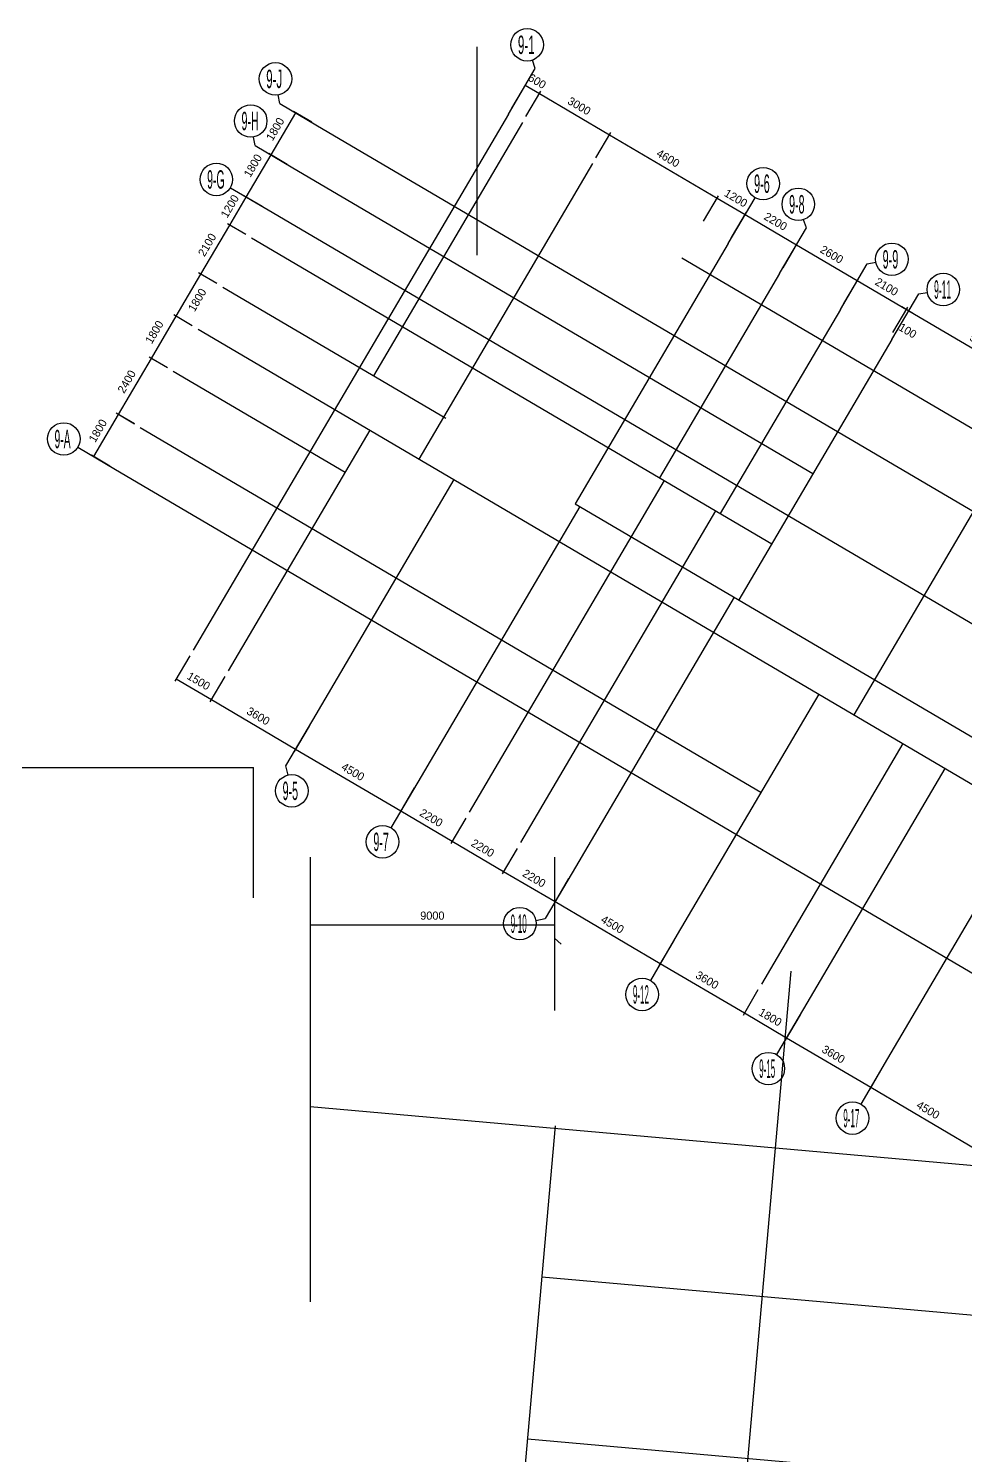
# Model space of a CAD drawing. Extents: x 471867 to 669967, y 35268 to 238913.
# Drawn here: x 576969 to 611513, y 94429 to 147037 of the extents above; entities that cross this region are included whole.
import ezdxf

# ---------------------------------------------------------------- set-up
doc = ezdxf.new("R2010")
doc.units = 0
doc.header["$LTSCALE"] = 100
doc.header["$MEASUREMENT"] = 0
for name, color, linetype in [('AXIS', 3, 'Continuous'), ('DOTE', 253, 'Continuous'), ('L-AXIS', 3, 'Continuous')]:
    doc.layers.add(name, color=color, linetype=linetype)
doc.styles.add('hztxt2', font='hztxt2')
doc.dimstyles.get("Standard").update_dxf_attribs({"dimtxt": 300, "dimasz": 100, "dimexe": 100, "dimexo": 250, "dimgap": 100, "dimtad": 0, "dimtoh": 1, "dimdec": 0, "dimdsep": 46, "dimcen": 0.09, "dimclrt": 7, "dimadec": 0, "dimazin": 0, "dimtfac": 1, "dimtdec": 4, "dimtofl": 0, "dimtmove": 0, "dimatfit": 3, "dimfxl": 1, "dimtolj": 1, "dimtzin": 0, "dimarcsym": 0})

# ---------------------------------------------------------------- blocks, each defined once
blk = doc.blocks.new('_AXISO')
blk.add_circle((0, 0), 0.5)
blk = doc.blocks.new('*D411')
at = {"layer": 'L-AXIS', "color": 0, "linetype": 'ByBlock', "lineweight": -2}
for p, q in [((604786, 138216), (605336, 139151)), ((605285, 139065), (607526, 137747)), ((607028, 136899), (607577, 137833))]:
    blk.add_line(p, q, dxfattribs=at)
for points in [[(605285, 139065), (605380, 139028), (605363, 138999)], [(607526, 137747), (607432, 137783), (607448, 137812)]]:
    blk.add_solid(points, dxfattribs=at)
at = {"layer": 'L-AXIS', "color": 7, "linetype": 'Continuous', "lineweight": -2, "insert": (606583, 138707), "char_height": 300, "width": 775, "attachment_point": 5, "rotation": 329.5454, "style": 'hztxt2'}
blk.add_mtext('2600', dxfattribs=at)
blk = doc.blocks.new('*D13')
at = {"layer": 'L-AXIS', "color": 0, "linetype": 'ByBlock', "lineweight": -2}
for p, q in [((602890, 139332), (603439, 140266)), ((603388, 140180), (605285, 139065)), ((604786, 138216), (605336, 139151))]:
    blk.add_line(p, q, dxfattribs=at)
for points in [[(603388, 140180), (603483, 140143), (603466, 140115)], [(605285, 139065), (605190, 139101), (605207, 139130)]]:
    blk.add_solid(points, dxfattribs=at)
at = {"layer": 'L-AXIS', "color": 7, "linetype": 'Continuous', "lineweight": -2, "insert": (604514, 139924), "char_height": 300, "width": 780, "attachment_point": 5, "rotation": 329.5454, "style": 'hztxt2'}
blk.add_mtext('2200', dxfattribs=at)
blk = doc.blocks.new('*D294')
at = {"layer": 'L-AXIS', "color": 0, "linetype": 'ByBlock', "lineweight": -2}
for p, q in [((584997, 140824), (585909, 142376)), ((586500, 142028), (585823, 142427)), ((585588, 140477), (584911, 140875))]:
    blk.add_line(p, q, dxfattribs=at)
for points in [[(585909, 142376), (585873, 142281), (585844, 142298)], [(584997, 140824), (585033, 140919), (585062, 140902)]]:
    blk.add_solid(points, dxfattribs=at)
at = {"layer": 'L-AXIS', "color": 7, "linetype": 'Continuous', "lineweight": -2, "insert": (585242, 141982), "char_height": 300, "width": 690, "attachment_point": 5, "rotation": 59.5454, "style": 'hztxt2'}
blk.add_mtext('1800', dxfattribs=at)
blk = doc.blocks.new('*D242')
at = {"layer": 'L-AXIS', "color": 0, "linetype": 'ByBlock', "lineweight": -2}
for p, q in [((600760, 113414), (600210, 112480)), ((600261, 112566), (603364, 110742)), ((603863, 111590), (603314, 110655))]:
    blk.add_line(p, q, dxfattribs=at)
for points in [[(600261, 112566), (600356, 112530), (600339, 112501)], [(603364, 110742), (603270, 110778), (603287, 110807)]]:
    blk.add_solid(points, dxfattribs=at)
at = {"layer": 'L-AXIS', "color": 7, "linetype": 'Continuous', "lineweight": -2, "insert": (601990, 111956), "char_height": 300, "width": 775, "attachment_point": 5, "rotation": 329.5454, "style": 'hztxt2'}
blk.add_mtext('3600', dxfattribs=at)
blk = doc.blocks.new('*D172')
at = {"layer": 'L-AXIS', "color": 0, "linetype": 'ByBlock', "lineweight": -2}
for p, q in [((582412, 136428), (583324, 137980)), ((583916, 137632), (583238, 138030)), ((583003, 136080), (582326, 136479))]:
    blk.add_line(p, q, dxfattribs=at)
for points in [[(583324, 137980), (583288, 137885), (583259, 137902)], [(582412, 136428), (582448, 136523), (582477, 136506)]]:
    blk.add_solid(points, dxfattribs=at)
at = {"layer": 'L-AXIS', "color": 7, "linetype": 'Continuous', "lineweight": -2, "insert": (583191, 137030), "char_height": 300, "width": 690, "attachment_point": 5, "rotation": 59.5454, "style": 'hztxt2'}
blk.add_mtext('1800', dxfattribs=at)
blk = doc.blocks.new('*D52')
at = {"layer": 'L-AXIS', "color": 0, "linetype": 'ByBlock', "lineweight": -2}
for p, q in [((581500, 134876), (582412, 136428)), ((583003, 136080), (582326, 136479)), ((582091, 134529), (581414, 134927))]:
    blk.add_line(p, q, dxfattribs=at)
for points in [[(582412, 136428), (582376, 136333), (582347, 136350)], [(581500, 134876), (581536, 134971), (581565, 134954)]]:
    blk.add_solid(points, dxfattribs=at)
at = {"layer": 'L-AXIS', "color": 7, "linetype": 'Continuous', "lineweight": -2, "insert": (581610, 135844), "char_height": 300, "width": 690, "attachment_point": 5, "rotation": 59.5454, "style": 'hztxt2'}
blk.add_mtext('1800', dxfattribs=at)
blk = doc.blocks.new('*D309')
at = {"layer": 'L-AXIS', "color": 0, "linetype": 'ByBlock', "lineweight": -2}
for p, q in [((580283, 132807), (581500, 134876)), ((582091, 134529), (581414, 134927)), ((580882, 132455), (580197, 132858))]:
    blk.add_line(p, q, dxfattribs=at)
for points in [[(581500, 134876), (581463, 134782), (581435, 134799)], [(580283, 132807), (580320, 132902), (580348, 132885)]]:
    blk.add_solid(points, dxfattribs=at)
at = {"layer": 'L-AXIS', "color": 7, "linetype": 'Continuous', "lineweight": -2, "insert": (580590, 134019), "char_height": 300, "width": 785, "attachment_point": 5, "rotation": 59.5454, "style": 'hztxt2'}
blk.add_mtext('2400', dxfattribs=at)
blk = doc.blocks.new('*D196')
at = {"layer": 'L-AXIS', "color": 0, "linetype": 'ByBlock', "lineweight": -2}
for p, q in [((584209, 123146), (583659, 122212)), ((583710, 122298), (586813, 120473)), ((587312, 121321), (586763, 120387))]:
    blk.add_line(p, q, dxfattribs=at)
for points in [[(583710, 122298), (583805, 122262), (583788, 122233)], [(586813, 120473), (586719, 120510), (586736, 120538)]]:
    blk.add_solid(points, dxfattribs=at)
at = {"layer": 'L-AXIS', "color": 7, "linetype": 'Continuous', "lineweight": -2, "insert": (585439, 121687), "char_height": 300, "width": 775, "attachment_point": 5, "rotation": 329.5454, "style": 'hztxt2'}
blk.add_mtext('3600', dxfattribs=at)
blk = doc.blocks.new('*D81')
at = {"layer": 'L-AXIS', "color": 0, "linetype": 'ByBlock', "lineweight": -2}
for p, q in [((582916, 123906), (582366, 122972)), ((584209, 123146), (583659, 122212)), ((582417, 123058), (583710, 122298))]:
    blk.add_line(p, q, dxfattribs=at)
for points in [[(582417, 123058), (582512, 123022), (582495, 122993)], [(583710, 122298), (583615, 122334), (583632, 122363)]]:
    blk.add_solid(points, dxfattribs=at)
at = {"layer": 'L-AXIS', "color": 7, "linetype": 'Continuous', "lineweight": -2, "insert": (583241, 122980), "char_height": 300, "width": 690, "attachment_point": 5, "rotation": 329.5454, "style": 'hztxt2'}
blk.add_mtext('1500', dxfattribs=at)
blk = doc.blocks.new('*D130')
at = {"layer": 'L-AXIS', "color": 0, "linetype": 'ByBlock', "lineweight": -2}
for p, q in [((579371, 131256), (580283, 132807)), ((580874, 132460), (580197, 132858)), ((579962, 130908), (579285, 131306))]:
    blk.add_line(p, q, dxfattribs=at)
for points in [[(580283, 132807), (580247, 132713), (580218, 132730)], [(579371, 131256), (579407, 131350), (579436, 131334)]]:
    blk.add_solid(points, dxfattribs=at)
at = {"layer": 'L-AXIS', "color": 7, "linetype": 'Continuous', "lineweight": -2, "insert": (579525, 132209), "char_height": 300, "width": 690, "attachment_point": 5, "rotation": 59.5454, "style": 'hztxt2'}
blk.add_mtext('1800', dxfattribs=at)
blk = doc.blocks.new('*D397')
at = {"layer": 'L-AXIS', "color": 0, "linetype": 'ByBlock', "lineweight": -2}
for p, q in [((587312, 121321), (586763, 120387)), ((586813, 120473), (590692, 118192)), ((591191, 119040), (590642, 118106))]:
    blk.add_line(p, q, dxfattribs=at)
for points in [[(586813, 120473), (586908, 120437), (586891, 120408)], [(590692, 118192), (590598, 118229), (590615, 118257)]]:
    blk.add_solid(points, dxfattribs=at)
at = {"layer": 'L-AXIS', "color": 7, "linetype": 'Continuous', "lineweight": -2, "insert": (588930, 119635), "char_height": 300, "width": 790, "attachment_point": 5, "rotation": 329.5454, "style": 'hztxt2'}
blk.add_mtext('4500', dxfattribs=at)
blk = doc.blocks.new('*D56')
at = {"layer": 'L-AXIS', "color": 0, "linetype": 'ByBlock', "lineweight": -2}
for p, q in [((593088, 117925), (592538, 116991)), ((592589, 117077), (594485, 115962)), ((594984, 116810), (594435, 115876))]:
    blk.add_line(p, q, dxfattribs=at)
for points in [[(592589, 117077), (592684, 117041), (592667, 117012)], [(594485, 115962), (594391, 115999), (594408, 116027)]]:
    blk.add_solid(points, dxfattribs=at)
at = {"layer": 'L-AXIS', "color": 7, "linetype": 'Continuous', "lineweight": -2, "insert": (593715, 116821), "char_height": 300, "width": 780, "attachment_point": 5, "rotation": 329.5454, "style": 'hztxt2'}
blk.add_mtext('2200', dxfattribs=at)
blk = doc.blocks.new('*D337')
at = {"layer": 'L-AXIS', "color": 0, "linetype": 'ByBlock', "lineweight": -2}
for p, q in [((591191, 119040), (590642, 118106)), ((590692, 118192), (592589, 117077)), ((593088, 117925), (592538, 116991))]:
    blk.add_line(p, q, dxfattribs=at)
for points in [[(590692, 118192), (590787, 118156), (590770, 118127)], [(592589, 117077), (592494, 117114), (592511, 117142)]]:
    blk.add_solid(points, dxfattribs=at)
at = {"layer": 'L-AXIS', "color": 7, "linetype": 'Continuous', "lineweight": -2, "insert": (591818, 117937), "char_height": 300, "width": 780, "attachment_point": 5, "rotation": 329.5454, "style": 'hztxt2'}
blk.add_mtext('2200', dxfattribs=at)
blk = doc.blocks.new('*D369')
at = {"layer": 'L-AXIS', "color": 0, "linetype": 'ByBlock', "lineweight": -2}
for p, q in [((587358, 114738), (587358, 113880)), ((596358, 114738), (596358, 113880)), ((596358, 113980), (587358, 113980))]:
    blk.add_line(p, q, dxfattribs=at)
for points in [[(587358, 113980), (587458, 113997), (587458, 113963)], [(596358, 113980), (596258, 113963), (596258, 113997)]]:
    blk.add_solid(points, dxfattribs=at)
at = {"layer": 'L-AXIS', "color": 7, "linetype": 'Continuous', "lineweight": -2, "insert": (591858, 114330), "char_height": 300, "width": 770, "attachment_point": 5, "style": 'hztxt2'}
blk.add_mtext('9000', dxfattribs=at)
blk = doc.blocks.new('*D219')
at = {"layer": 'L-AXIS', "color": 0, "linetype": 'ByBlock', "lineweight": -2}
for p, q in [((596881, 115695), (596331, 114761)), ((596382, 114847), (600261, 112566)), ((600760, 113414), (600210, 112480))]:
    blk.add_line(p, q, dxfattribs=at)
for points in [[(596382, 114847), (596477, 114811), (596460, 114782)], [(600261, 112566), (600166, 112603), (600183, 112631)]]:
    blk.add_solid(points, dxfattribs=at)
at = {"layer": 'L-AXIS', "color": 7, "linetype": 'Continuous', "lineweight": -2, "insert": (598499, 114008), "char_height": 300, "width": 790, "attachment_point": 5, "rotation": 329.5454, "style": 'hztxt2'}
blk.add_mtext('4500', dxfattribs=at)
blk = doc.blocks.new('*D187')
at = {"layer": 'L-AXIS', "color": 0, "linetype": 'ByBlock', "lineweight": -2}
for p, q in [((594984, 116810), (594435, 115876)), ((594485, 115962), (596382, 114847)), ((596881, 115695), (596331, 114761))]:
    blk.add_line(p, q, dxfattribs=at)
for points in [[(594485, 115962), (594580, 115926), (594563, 115897)], [(596382, 114847), (596287, 114883), (596304, 114912)]]:
    blk.add_solid(points, dxfattribs=at)
at = {"layer": 'L-AXIS', "color": 7, "linetype": 'Continuous', "lineweight": -2, "insert": (595611, 115706), "char_height": 300, "width": 780, "attachment_point": 5, "rotation": 329.5454, "style": 'hztxt2'}
blk.add_mtext('2200', dxfattribs=at)
blk = doc.blocks.new('*D37')
at = {"layer": 'L-AXIS', "color": 0, "linetype": 'ByBlock', "lineweight": -2}
for p, q in [((584389, 139790), (584997, 140824)), ((585588, 140477), (584911, 140875)), ((584980, 139442), (584303, 139841))]:
    blk.add_line(p, q, dxfattribs=at)
for points in [[(584997, 140824), (584961, 140730), (584932, 140747)], [(584389, 139790), (584425, 139885), (584454, 139868)]]:
    blk.add_solid(points, dxfattribs=at)
at = {"layer": 'L-AXIS', "color": 7, "linetype": 'Continuous', "lineweight": -2, "insert": (584391, 140485), "char_height": 300, "width": 690, "attachment_point": 5, "rotation": 59.5454, "style": 'hztxt2'}
blk.add_mtext('1200', dxfattribs=at)
blk = doc.blocks.new('*D68')
at = {"layer": 'L-AXIS', "color": 0, "linetype": 'ByBlock', "lineweight": -2}
for p, q in [((583324, 137980), (584389, 139790)), ((584980, 139442), (584303, 139841)), ((583916, 137632), (583238, 138030))]:
    blk.add_line(p, q, dxfattribs=at)
for points in [[(584389, 139790), (584352, 139695), (584324, 139712)], [(583324, 137980), (583361, 138074), (583389, 138057)]]:
    blk.add_solid(points, dxfattribs=at)
at = {"layer": 'L-AXIS', "color": 7, "linetype": 'Continuous', "lineweight": -2, "insert": (583555, 139062), "char_height": 300, "width": 775, "attachment_point": 5, "rotation": 59.5454, "style": 'hztxt2'}
blk.add_mtext('2100', dxfattribs=at)
blk = doc.blocks.new('*D379')
at = {"layer": 'L-AXIS', "color": 0, "linetype": 'ByBlock', "lineweight": -2}
for p, q in [((608518, 108853), (607969, 107918)), ((608019, 108005), (611898, 105724)), ((612397, 106572), (611848, 105638))]:
    blk.add_line(p, q, dxfattribs=at)
for points in [[(608019, 108005), (608114, 107968), (608097, 107940)], [(611898, 105724), (611804, 105760), (611821, 105789)]]:
    blk.add_solid(points, dxfattribs=at)
at = {"layer": 'L-AXIS', "color": 7, "linetype": 'Continuous', "lineweight": -2, "insert": (610136, 107166), "char_height": 300, "width": 790, "attachment_point": 5, "rotation": 329.5454, "style": 'hztxt2'}
blk.add_mtext('4500', dxfattribs=at)
blk = doc.blocks.new('*D235')
at = {"layer": 'L-AXIS', "color": 0, "linetype": 'ByBlock', "lineweight": -2}
for p, q in [((605415, 110677), (604865, 109743)), ((604916, 109829), (608019, 108005)), ((608518, 108853), (607969, 107918))]:
    blk.add_line(p, q, dxfattribs=at)
for points in [[(604916, 109829), (605011, 109793), (604994, 109764)], [(608019, 108005), (607925, 108041), (607942, 108070)]]:
    blk.add_solid(points, dxfattribs=at)
at = {"layer": 'L-AXIS', "color": 7, "linetype": 'Continuous', "lineweight": -2, "insert": (606645, 109219), "char_height": 300, "width": 775, "attachment_point": 5, "rotation": 329.5454, "style": 'hztxt2'}
blk.add_mtext('3600', dxfattribs=at)
blk = doc.blocks.new('*D312')
at = {"layer": 'L-AXIS', "color": 0, "linetype": 'ByBlock', "lineweight": -2}
for p, q in [((603863, 111590), (603314, 110655)), ((603364, 110742), (604916, 109829)), ((605415, 110677), (604865, 109743))]:
    blk.add_line(p, q, dxfattribs=at)
for points in [[(603364, 110742), (603459, 110705), (603442, 110677)], [(604916, 109829), (604821, 109866), (604838, 109894)]]:
    blk.add_solid(points, dxfattribs=at)
at = {"layer": 'L-AXIS', "color": 7, "linetype": 'Continuous', "lineweight": -2, "insert": (604318, 110587), "char_height": 300, "width": 690, "attachment_point": 5, "rotation": 329.5454, "style": 'hztxt2'}
blk.add_mtext('1800', dxfattribs=at)
blk = doc.blocks.new('*D200')
at = {"layer": 'L-AXIS', "color": 0, "linetype": 'ByBlock', "lineweight": -2}
for p, q in [((608924, 135784), (609473, 136718)), ((609423, 136632), (614422, 133692)), ((613924, 132844), (614473, 133778))]:
    blk.add_line(p, q, dxfattribs=at)
for points in [[(609423, 136632), (609517, 136595), (609500, 136567)], [(614422, 133692), (614328, 133728), (614345, 133757)]]:
    blk.add_solid(points, dxfattribs=at)
at = {"layer": 'L-AXIS', "color": 7, "linetype": 'Continuous', "lineweight": -2, "insert": (612100, 135463), "char_height": 300, "width": 780, "attachment_point": 5, "rotation": 329.5454, "style": 'hztxt2'}
blk.add_mtext('5800', dxfattribs=at)
blk = doc.blocks.new('*D49')
at = {"layer": 'L-AXIS', "color": 0, "linetype": 'ByBlock', "lineweight": -2}
for p, q in [((607028, 136899), (607577, 137833)), ((607526, 137747), (609336, 136682)), ((608838, 135834), (609387, 136768))]:
    blk.add_line(p, q, dxfattribs=at)
for points in [[(607526, 137747), (607621, 137710), (607604, 137682)], [(609336, 136682), (609242, 136719), (609259, 136747)]]:
    blk.add_solid(points, dxfattribs=at)
at = {"layer": 'L-AXIS', "color": 7, "linetype": 'Continuous', "lineweight": -2, "insert": (608609, 137516), "char_height": 300, "width": 775, "attachment_point": 5, "rotation": 329.5454, "style": 'hztxt2'}
blk.add_mtext('2100', dxfattribs=at)
blk = doc.blocks.new('*D20')
at = {"layer": 'L-AXIS', "color": 0, "linetype": 'ByBlock', "lineweight": -2}
for p, q in [((609164, 136784), (609595, 136530)), ((608838, 135834), (609387, 136768)), ((608924, 135784), (609473, 136718))]:
    blk.add_line(p, q, dxfattribs=at)
for points in [[(609336, 136682), (609242, 136719), (609259, 136747)], [(609423, 136632), (609517, 136595), (609500, 136567)]]:
    blk.add_solid(points, dxfattribs=at)
at = {"layer": 'L-AXIS', "color": 7, "linetype": 'Continuous', "lineweight": -2, "insert": (609383, 135896), "char_height": 300, "width": 476.67, "attachment_point": 5, "rotation": 329.5454, "style": 'hztxt2'}
blk.add_mtext('100', dxfattribs=at)
blk = doc.blocks.new('*D243')
at = {"layer": 'L-AXIS', "color": 0, "linetype": 'ByBlock', "lineweight": -2}
for p, q in [((601855, 139940), (602405, 140874)), ((602354, 140788), (603388, 140180)), ((602890, 139332), (603439, 140266))]:
    blk.add_line(p, q, dxfattribs=at)
for points in [[(602354, 140788), (602449, 140751), (602432, 140723)], [(603388, 140180), (603294, 140216), (603311, 140245)]]:
    blk.add_solid(points, dxfattribs=at)
at = {"layer": 'L-AXIS', "color": 7, "linetype": 'Continuous', "lineweight": -2, "insert": (603049, 140785), "char_height": 300, "width": 690, "attachment_point": 5, "rotation": 329.5454, "style": 'hztxt2'}
blk.add_mtext('1200', dxfattribs=at)
blk = doc.blocks.new('*D325')
at = {"layer": 'L-AXIS', "color": 0, "linetype": 'ByBlock', "lineweight": -2}
for p, q in [((597890, 142271), (598439, 143206)), ((598389, 143119), (602354, 140788)), ((601855, 139940), (602405, 140874))]:
    blk.add_line(p, q, dxfattribs=at)
for points in [[(598389, 143119), (598483, 143083), (598466, 143054)], [(602354, 140788), (602259, 140824), (602276, 140853)]]:
    blk.add_solid(points, dxfattribs=at)
at = {"layer": 'L-AXIS', "color": 7, "linetype": 'Continuous', "lineweight": -2, "insert": (600549, 142255), "char_height": 300, "width": 785, "attachment_point": 5, "rotation": 329.5454, "style": 'hztxt2'}
blk.add_mtext('4600', dxfattribs=at)
blk = doc.blocks.new('*D70')
at = {"layer": 'L-AXIS', "color": 0, "linetype": 'ByBlock', "lineweight": -2}
for p, q in [((585909, 142376), (586822, 143928)), ((587413, 143580), (586735, 143978)), ((586500, 142028), (585823, 142427))]:
    blk.add_line(p, q, dxfattribs=at)
for points in [[(586822, 143928), (586785, 143833), (586757, 143850)], [(585909, 142376), (585946, 142471), (585974, 142454)]]:
    blk.add_solid(points, dxfattribs=at)
at = {"layer": 'L-AXIS', "color": 7, "linetype": 'Continuous', "lineweight": -2, "insert": (586064, 143329), "char_height": 300, "width": 690, "attachment_point": 5, "rotation": 59.5454, "style": 'hztxt2'}
blk.add_mtext('1800', dxfattribs=at)
blk = doc.blocks.new('*D6')
at = {"layer": 'L-AXIS', "color": 0, "linetype": 'ByBlock', "lineweight": -2}
for p, q in [((595304, 143792), (595853, 144726)), ((595803, 144640), (598389, 143119)), ((597890, 142271), (598439, 143206))]:
    blk.add_line(p, q, dxfattribs=at)
for points in [[(595803, 144640), (595897, 144604), (595880, 144575)], [(598389, 143119), (598294, 143156), (598311, 143184)]]:
    blk.add_solid(points, dxfattribs=at)
at = {"layer": 'L-AXIS', "color": 7, "linetype": 'Continuous', "lineweight": -2, "insert": (597273, 144181), "char_height": 300, "width": 780, "attachment_point": 5, "rotation": 329.5454, "style": 'hztxt2'}
blk.add_mtext('3000', dxfattribs=at)
blk = doc.blocks.new('*D38')
at = {"layer": 'L-AXIS', "color": 0, "linetype": 'ByBlock', "lineweight": -2}
for p, q in [((594787, 144096), (595336, 145030)), ((595285, 144944), (595803, 144640)), ((595304, 143792), (595853, 144726))]:
    blk.add_line(p, q, dxfattribs=at)
for points in [[(595285, 144944), (595380, 144908), (595363, 144879)], [(595803, 144640), (595708, 144676), (595725, 144705)]]:
    blk.add_solid(points, dxfattribs=at)
at = {"layer": 'L-AXIS', "color": 7, "linetype": 'Continuous', "lineweight": -2, "insert": (595721, 145094), "char_height": 300, "width": 556.67, "attachment_point": 5, "rotation": 329.5454, "style": 'hztxt2'}
blk.add_mtext('600', dxfattribs=at)

msp = doc.modelspace()

# ---------------------------------------------------------------- linework, layer by layer
at = {"layer": 'DOTE'}
for p, q in [((593508.1, 138687.9), (593508.1, 146357.9)), ((594660, 143880.5), (583042.3, 124121.8)), ((587628.3, 143453.4), (636841.8, 114516.9)), ((595177.3, 143576.4), (589686.9, 134238.7)), ((597763.4, 142055.8), (591360.6, 131166.4)), ((586716, 141901.7), (605891.9, 130626.7)), ((585803.6, 140350.1), (639805.6, 108598)), ((585195.4, 139315.6), (604371.4, 128040.6)), ((602763.1, 139116), (597120.7, 129519.7)), ((647775.5, 111104.2), (601053.4, 138575.8)), ((604659.6, 138001), (600233.6, 130473.5)), ((584131, 137505.4), (592359.2, 132667.4)), ((606900.9, 136683.1), (602474.9, 129155.7)), ((583218.7, 135953.7), (631186.4, 107749.7)), ((608797.3, 135568), (603154.9, 125971.7)), ((582306.3, 134402.1), (588638, 130679.2)), ((613797.1, 132628.3), (607394.4, 121738.9)), ((581089.9, 132333.2), (603972.6, 118878.6)), ((589550.4, 132230.8), (584335.4, 123361.5)), ((580177.5, 130781.5), (629391, 101845)), ((592653.7, 130406.1), (587438.7, 121536.8)), ((600406, 130372.1), (593214.3, 118140.9)), ((597293.1, 129418.3), (591317.8, 119256)), ((597120.7, 129519.7), (633192.4, 108310.3)), ((602302.5, 129257), (595110.8, 117025.8)), ((602982.5, 126073.1), (597007.2, 115910.7)), ((606101.4, 122499.2), (600886.4, 113629.9)), ((609204.7, 120674.5), (603989.7, 111805.2)), ((565409.3, 119787.9), (585258.1, 119787.9)), ((585258.1, 114988.4), (585258.1, 119787.9)), ((610756.3, 119762.2), (605541.3, 110892.8)), ((613859.6, 117937.5), (608644.7, 109068.2)), ((587358.1, 116487.9), (587358.1, 100087.9)), ((596358.1, 116487.9), (596358.1, 110837.9)), ((605079.6, 112287.1), (599065, 44471.9)), ((666955.8, 100223.5), (587358.1, 107283.1)), ((596391.7, 106582.3), (590946.9, 45191.9)), ((666469.9, 94745), (595896.9, 101004.2)), ((665939.9, 88768.5), (595366.9, 95027.7))]:
    msp.add_line(p, q, dxfattribs=at)
at = {"layer": 'L-AXIS'}
for p, q in [((595650.7, 145565.3), (595546.2, 145869.8)), ((594660, 143880.5), (595650.7, 145565.3)), ((586235.1, 144272.6), (586178.4, 144589.5)), ((586235.1, 144272.6), (587628.3, 143453.4)), ((585322.8, 142720.9), (585266.1, 143037.8)), ((585322.8, 142720.9), (586716, 141901.7)), ((584410.4, 141169.2), (585803.6, 140350.1)), ((602763.1, 139116), (603753.8, 140800.8)), ((605650.2, 139685.8), (605545.7, 139990.3)), ((604659.6, 138001), (605650.2, 139685.8)), ((606900.9, 136683.1), (607891.5, 138367.9)), ((607891.5, 138367.9), (608208.4, 138424.6)), ((609788, 137252.8), (610104.9, 137309.6)), ((608797.3, 135568), (609788, 137252.8)), ((578784.3, 131600.7), (580177.5, 130781.5)), ((587438.7, 121536.8), (586448.1, 119852)), ((586448.1, 119852), (586531.7, 119515.2)), ((591317.8, 119256), (590327.2, 117571.1)), ((597007.2, 115910.7), (596016.6, 114225.9)), ((596358.1, 114988.4), (596358.1, 113494.8)), ((595672.6, 114155.8), (596016.6, 114225.9)), ((596358.1, 113494.8), (596602.5, 113285.3)), ((600886.4, 113629.9), (599895.7, 111945)), ((605541.3, 110892.8), (604550.7, 109208)), ((608644.7, 109068.2), (607654, 107383.3))]:
    msp.add_line(p, q, dxfattribs=at)

# ---------------------------------------------------------------- block references
at = {"layer": 'AXIS'}
ref = msp.add_blockref('_AXISO', (595351.4, 146437.3), dxfattribs=dict(at, xscale=1199.999999999997, yscale=1200, rotation=359.999645787379))
ref.add_attrib('A', '9-1', (595011.9, 146097.9), dxfattribs={"height": 678.82, "style": 'hztxt2', "width": 0.472727})
ref = msp.add_blockref('_AXISO', (586072.7, 145180.1), dxfattribs=dict(at, xscale=1199.999999999997, yscale=1200, rotation=359.999645787379))
ref.add_attrib('A', '9-J', (585733.3, 144840.7), dxfattribs={"height": 678.82, "style": 'hztxt2', "width": 0.464286})
ref = msp.add_blockref('_AXISO', (585160.4, 143628.4), dxfattribs=dict(at, xscale=1199.999999999997, yscale=1200, rotation=359.999645787379))
ref.add_attrib('A', '9-H', (584820.9, 143289), dxfattribs={"height": 678.82, "style": 'hztxt2', "width": 0.433333})
ref = msp.add_blockref('_AXISO', (583893.2, 141473.4), dxfattribs=dict(at, xscale=1199.999999999997, yscale=1200, rotation=359.999645787379))
ref.add_attrib('A', '9-G', (583553.8, 141133.9), dxfattribs={"height": 678.82, "style": 'hztxt2', "width": 0.42623})
ref = msp.add_blockref('_AXISO', (604057.9, 141318.1), dxfattribs=dict(at, xscale=1199.999999999997, yscale=1200, rotation=359.999645787379))
ref.add_attrib('A', '9-6', (603718.5, 140978.6), dxfattribs={"height": 678.82, "style": 'hztxt2', "width": 0.440678})
ref = msp.add_blockref('_AXISO', (605350.9, 140557.8), dxfattribs=dict(at, xscale=1199.999999999997, yscale=1200, rotation=359.999645787379))
ref.add_attrib('A', '9-8', (605011.5, 140218.4), dxfattribs={"height": 678.82, "style": 'hztxt2', "width": 0.433333})
ref = msp.add_blockref('_AXISO', (608799, 138530.3), dxfattribs=dict(at, xscale=1199.999999999997, yscale=1200, rotation=359.999645787379))
ref.add_attrib('A', '9-9', (608459.6, 138190.9), dxfattribs={"height": 678.82, "style": 'hztxt2', "width": 0.440678})
ref = msp.add_blockref('_AXISO', (610695.5, 137415.3), dxfattribs=dict(at, xscale=1199.999999999997, yscale=1200, rotation=359.999645787379))
ref.add_attrib('A', '9-11', (610356.1, 137075.9), dxfattribs={"height": 678.82, "style": 'hztxt2', "width": 0.346667})
ref = msp.add_blockref('_AXISO', (578267.1, 131904.8), dxfattribs=dict(at, xscale=1199.999999999997, yscale=1200, rotation=359.999645787379))
ref.add_attrib('A', '9-A', (577927.7, 131565.4), dxfattribs={"height": 678.82, "style": 'hztxt2', "width": 0.419355})
ref = msp.add_blockref('_AXISO', (586676.4, 118932.9), dxfattribs=dict(at, xscale=1199.999999999997, yscale=1200, rotation=359.999645787379))
ref.add_attrib('A', '9-5', (586337, 118593.5), dxfattribs={"height": 678.82, "style": 'hztxt2', "width": 0.433333})
ref = msp.add_blockref('_AXISO', (590023.1, 117053.9), dxfattribs=dict(at, xscale=1199.999999999997, yscale=1200, rotation=359.999645787379))
ref.add_attrib('A', '9-7', (589683.7, 116714.5), dxfattribs={"height": 678.82, "style": 'hztxt2', "width": 0.433333})
ref = msp.add_blockref('_AXISO', (595084.6, 114036.1), dxfattribs=dict(at, xscale=1199.999999999997, yscale=1200, rotation=359.999645787379))
ref.add_attrib('A', '9-10', (594745.2, 113696.7), dxfattribs={"height": 678.82, "style": 'hztxt2', "width": 0.325})
ref = msp.add_blockref('_AXISO', (599591.6, 111427.8), dxfattribs=dict(at, xscale=1199.999999999997, yscale=1200, rotation=359.999645787379))
ref.add_attrib('A', '9-12', (599252.2, 111088.4), dxfattribs={"height": 678.82, "style": 'hztxt2', "width": 0.325})
ref = msp.add_blockref('_AXISO', (604246.6, 108690.8), dxfattribs=dict(at, xscale=1199.999999999997, yscale=1200, rotation=359.999645787379))
ref.add_attrib('A', '9-15', (603907.2, 108351.4), dxfattribs={"height": 678.82, "style": 'hztxt2', "width": 0.325})
ref = msp.add_blockref('_AXISO', (607349.9, 106866.1), dxfattribs=dict(at, xscale=1199.999999999997, yscale=1200, rotation=359.999645787379))
ref.add_attrib('A', '9-17', (607010.5, 106526.7), dxfattribs={"height": 678.82, "style": 'hztxt2', "width": 0.325})

# ---------------------------------------------------------------- dimensions: what is measured, and where the dimension line sits
at = {"layer": 'L-AXIS'}
for base, p1, p2, angle, picture, middle in [((595802.6, 144639.9), (594660, 143880.5), (595177.3, 143576.4), 329.54537, '*D38', (595721.4, 145093.7)), ((598388.7, 143119.4), (595177.3, 143576.4), (597763.4, 142055.8), 329.54537, '*D6', (597273.1, 144181.3)), ((586821.7, 143927.7), (586716, 141901.7), (587628.3, 143453.4), 59.54537, '*D70', (586063.8, 143329.2)), ((602354, 140787.8), (597763.4, 142055.8), (601728.7, 139724.3), 329.54537, '*D325', (600548.8, 142255.3)), ((585909.4, 142376), (585803.6, 140350.1), (586716, 141901.7), 59.54537, '*D294', (585241.6, 141982.3)), ((603388.5, 140179.6), (601728.7, 139724.3), (602763.1, 139116), 329.54537, '*D243', (603048.7, 140785.4)), ((584997, 140824.3), (585195.4, 139315.6), (585803.6, 140350.1), 59.54537, '*D37', (584391.2, 140484.5)), ((605284.9, 139064.5), (602763.1, 139116), (604659.6, 138001), 329.54537, '*D13', (604514.1, 139923.8)), ((584388.8, 139789.9), (584131, 137505.4), (585195.4, 139315.6), 59.54537, '*D68', (583554.9, 139062.2)), ((607526.2, 137746.7), (604659.6, 138001), (606900.9, 136683.1), 329.54537, '*D411', (606583, 138707.3)), ((583324.4, 137979.7), (583218.7, 135953.7), (584131, 137505.4), 59.54537, '*D172', (583191.3, 137030)), ((609336.5, 136682.3), (606900.9, 136683.1), (608711.1, 135618.7), 329.54537, '*D49', (608608.8, 137516.2)), ((609422.7, 136631.6), (608711.1, 135618.7), (608797.3, 135568), 329.54537, '*D20', (609047.9, 136092.8)), ((582412, 136428), (582306.3, 134402.1), (583218.7, 135953.7), 59.54537, '*D52', (581610.3, 135843.5)), ((614422.5, 133691.8), (608797.3, 135568), (613797.1, 132628.3), 329.54537, '*D200', (612100, 135463.4)), ((581499.7, 134876.3), (581097.9, 132328.5), (582306.3, 134402.1), 59.54537, '*D309', (580589.8, 134019.3)), ((580283.3, 132807.5), (580177.5, 130781.5), (581089.9, 132333.2), 59.54537, '*D130', (579525.4, 132209)), ((583710, 122297.9), (583042.3, 124121.8), (584335.4, 123361.5), 329.54537, '*D81', (583240.9, 122979.8)), ((586813.3, 120473.2), (584335.4, 123361.5), (587438.7, 121536.8), 329.54537, '*D196', (585439.1, 121687.3)), ((590692.5, 118192.4), (587438.7, 121536.8), (591317.8, 119256), 329.54537, '*D397', (588930.3, 119634.5)), ((592589, 117077.3), (591317.8, 119256), (593214.3, 118140.9), 329.54537, '*D337', (591818.1, 117936.6)), ((594485.4, 115962.2), (593214.3, 118140.9), (595110.8, 117025.8), 329.54537, '*D56', (593714.6, 116821.5)), ((596381.9, 114847.1), (595110.8, 117025.8), (597007.2, 115910.7), 329.54537, '*D187', (595611.1, 115706.4)), ((600261, 112566.3), (597007.2, 115910.7), (600886.4, 113629.9), 329.54537, '*D219', (598498.9, 114008.4)), ((603364.3, 110741.6), (600886.4, 113629.9), (603989.7, 111805.2), 329.54537, '*D242', (601990.1, 111955.7)), ((604916, 109829.3), (603989.7, 111805.2), (605541.3, 110892.8), 329.54537, '*D312', (604317.6, 110587.2)), ((608019.3, 108004.6), (605541.3, 110892.8), (608644.7, 109068.2), 329.54537, '*D235', (606645, 109218.6)), ((611898.4, 105723.7), (608644.7, 109068.2), (612523.8, 106787.3), 329.54537, '*D379', (610136.3, 107165.9))]:
    dim = msp.add_linear_dim(base=base, p1=p1, p2=p2, angle=angle, dimstyle='Standard', dxfattribs=at)
    dim.commit()
    dim.dimension.update_dxf_attribs({"geometry": picture, "text_midpoint": middle})
dim = msp.add_linear_dim(base=(587358.1, 113980), p1=(596358.1, 114988.4), p2=(587358.1, 114988.4), dimstyle='Standard', dxfattribs=at)
dim.commit()
dim.dimension.update_dxf_attribs({"geometry": '*D369', "text_midpoint": (591858.1, 114330)})

doc.saveas('drawing.dxf')
